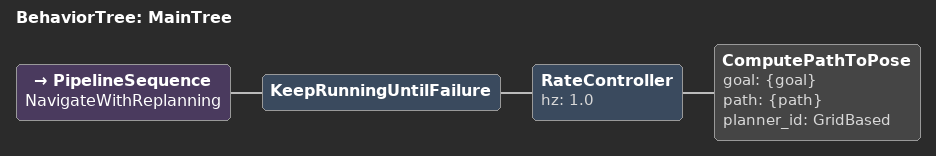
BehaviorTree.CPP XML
<root main_tree_to_execute="MainTree">
  <BehaviorTree ID="MainTree">
    <PipelineSequence name="NavigateWithReplanning">
      <KeepRunningUntilFailure>
        <RateController hz="1.0">
          <ComputePathToPose goal="{goal}" path="{path}" planner_id="GridBased"/>
        </RateController>
      </KeepRunningUntilFailure>
    </PipelineSequence>
  </BehaviorTree>
</root>
